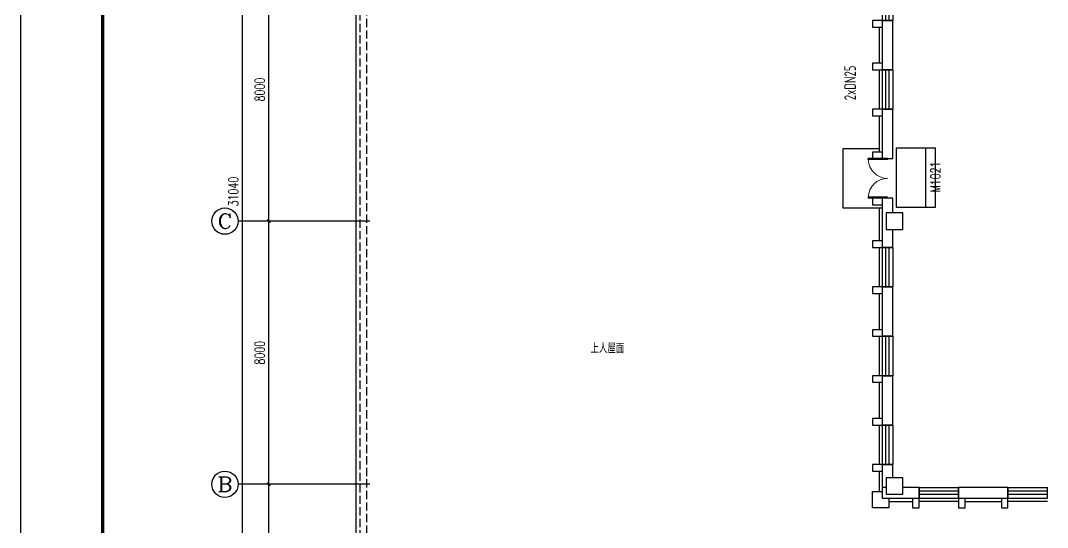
# Model space of a CAD drawing. Extents: x 2297255 to 2381355, y -608375 to -364775.
# Drawn here: x 2297255 to 2328467, y -400812 to -385398 of the extents above; entities that cross this region are included whole.
import ezdxf
from ezdxf.enums import TextEntityAlignment as Align

# ---------------------------------------------------------------- set-up
doc = ezdxf.new("R2010")
doc.units = 0
doc.header["$LTSCALE"] = 1000
doc.header["$MEASUREMENT"] = 0
doc.linetypes.add('DASH', pattern=[0.35, 0.25, -0.1])
doc.layers.add('A-FLOR-IDEN', color=7, linetype='Continuous', lineweight=20)
for name, color, linetype in [('AXIS', 3, 'Continuous'), ('AXIS_TEXT', 7, 'Continuous'), ('COLUMN', 9, 'Continuous'), ('PUB_DIM', 3, 'Continuous'), ('TH_TEXT', 7, 'Continuous'), ('TK', 4, 'Continuous'), ('WALL', 9, 'Continuous'), ('WINDOW', 4, 'Continuous'), ('WINDOW_TEXT', 7, 'Continuous')]:
    doc.layers.add(name, color=color, linetype=linetype)
doc.styles.add('_TCH_AXIS', font='COMPLEX', dxfattribs={"bigfont": 'GBCBIG'})
doc.styles.add('_TCH_DIM_T3', font='SIMPLEX', dxfattribs={"width": 0.705882, "bigfont": 'GBCBIG'})
doc.styles.add('_TCH_WINDOW', font='SIMPLEX', dxfattribs={"height": 3.5, "bigfont": 'GBCBIG'})
doc.styles.add('COMPLEX', font='COMPLEX')
doc.styles.add('HZTXT1', font='romans.shx', dxfattribs={"width": 0.7, "bigfont": 'GBHZFS.SHX'})
doc.styles.add('ROS', font='simhei.ttf', dxfattribs={"width": 0.7})
doc.styles.get("Standard").update_dxf_attribs({"font": 'gbenor.shx', "bigfont": 'gbcbig.shx'})
doc.styles.add('TSSD_Rein', font='Tssdeng.shx', dxfattribs={"width": 0.7, "bigfont": 'hztxt.shx'})
doc.dimstyles.new('_TCH_ARCH&&100', dxfattribs={"dimtxt": 297.5, "dimasz": 100, "dimexe": 250, "dimexo": 300, "dimgap": 126.25, "dimtad": 1, "dimdec": 0, "dimzin": 0, "dimdsep": 46, "dimtxsty": '_TCH_DIM_T3', "dimblk": 'ARCHTICK', "dimcen": 0.09, "dimclrt": 7, "dimazin": 2, "dimtfac": 1, "dimtdec": 0, "dimtix": 1, "dimtmove": 2, "dimatfit": 3, "dimfxl": 30, "dimtolj": 1, "dimtzin": 0, "dimarcsym": 0})

# ---------------------------------------------------------------- blocks, each defined once
blk = doc.blocks.new('_ArchTick')
at = {"color": 0, "linetype": 'ByBlock', "const_width": 0.4}
blk.add_lwpolyline([(-0.5, -0.5), (0.5, 0.5)], dxfattribs=at)
blk = doc.blocks.new('*D119')
at = {"layer": 'Defpoints', "color": 0, "transparency": 16777216}
for p in [(-48667, 19089), (-47476, 19089), (-47476, -11951)]:
    blk.add_point(p, dxfattribs=at)
at = {"layer": 'PUB_DIM', "color": 0, "lineweight": -2, "transparency": 16777216}
for p, q in [((-47776, 19089), (-48917, 19089)), ((-48667, -11951), (-48667, 19089)), ((-47776, -11951), (-48917, -11951))]:
    blk.add_line(p, q, dxfattribs=at)
at = {"layer": 'PUB_DIM', "color": 0, "lineweight": -2, "transparency": 16777216, "xscale": 100, "yscale": 100, "zscale": 100}
for p, rotation in [((-48667, 19089), 90), ((-48667, -11951), 270)]:
    blk.add_blockref('_ArchTick', p, dxfattribs=dict(at, rotation=rotation))
at = {"layer": 'PUB_DIM', "color": 7, "transparency": 16777216, "insert": (-48942, 3569), "char_height": 297.5, "attachment_point": 5, "rotation": 90, "style": '_TCH_DIM_T3'}
blk.add_mtext('\\A1;31040', dxfattribs=at)
blk = doc.blocks.new('*D123')
at = {"layer": 'Defpoints', "color": 0, "transparency": 16777216}
for p in [(-47867, 10669), (-45419, 10669), (-45419, 2669)]:
    blk.add_point(p, dxfattribs=at)
at = {"layer": 'PUB_DIM', "color": 0, "lineweight": -2, "transparency": 16777216}
for p, q in [((-45719, 10669), (-48117, 10669)), ((-47867, 2669), (-47867, 10669)), ((-45719, 2669), (-48117, 2669))]:
    blk.add_line(p, q, dxfattribs=at)
at = {"layer": 'PUB_DIM', "color": 0, "lineweight": -2, "transparency": 16777216, "xscale": 100, "yscale": 100, "zscale": 100}
for p, rotation in [((-47867, 10669), 90), ((-47867, 2669), 270)]:
    blk.add_blockref('_ArchTick', p, dxfattribs=dict(at, rotation=rotation))
at = {"layer": 'PUB_DIM', "color": 7, "transparency": 16777216, "insert": (-48142, 6669), "char_height": 297.5, "attachment_point": 5, "rotation": 90, "style": '_TCH_DIM_T3'}
blk.add_mtext('\\A1;8000', dxfattribs=at)
blk = doc.blocks.new('*D124')
at = {"layer": 'Defpoints', "color": 0, "transparency": 16777216}
for p in [(-47867, 2669), (-45419, 2669), (-45419, -5331)]:
    blk.add_point(p, dxfattribs=at)
at = {"layer": 'PUB_DIM', "color": 0, "lineweight": -2, "transparency": 16777216}
for p, q in [((-45719, 2669), (-48117, 2669)), ((-47867, -5331), (-47867, 2669)), ((-45719, -5331), (-48117, -5331))]:
    blk.add_line(p, q, dxfattribs=at)
at = {"layer": 'PUB_DIM', "color": 0, "lineweight": -2, "transparency": 16777216, "xscale": 100, "yscale": 100, "zscale": 100}
for p, rotation in [((-47867, 2669), 90), ((-47867, -5331), 270)]:
    blk.add_blockref('_ArchTick', p, dxfattribs=dict(at, rotation=rotation))
at = {"layer": 'PUB_DIM', "color": 7, "transparency": 16777216, "insert": (-48142, -1331), "char_height": 297.5, "attachment_point": 5, "rotation": 90, "style": '_TCH_DIM_T3'}
blk.add_mtext('\\A1;8000', dxfattribs=at)
blk = doc.blocks.new('*D125')
at = {"layer": 'Defpoints', "color": 0, "transparency": 16777216}
for p in [(-47867, -5331), (-45419, -5331), (-45419, -11331)]:
    blk.add_point(p, dxfattribs=at)
at = {"layer": 'PUB_DIM', "color": 0, "lineweight": -2, "transparency": 16777216}
for p, q in [((-45719, -5331), (-48117, -5331)), ((-47867, -11331), (-47867, -5331)), ((-45719, -11331), (-48117, -11331))]:
    blk.add_line(p, q, dxfattribs=at)
at = {"layer": 'PUB_DIM', "color": 0, "lineweight": -2, "transparency": 16777216, "xscale": 100, "yscale": 100, "zscale": 100}
for p, rotation in [((-47867, -5331), 90), ((-47867, -11331), 270)]:
    blk.add_blockref('_ArchTick', p, dxfattribs=dict(at, rotation=rotation))
at = {"layer": 'PUB_DIM', "color": 7, "transparency": 16777216, "insert": (-48142, -8331), "char_height": 297.5, "attachment_point": 5, "rotation": 90, "style": '_TCH_DIM_T3'}
blk.add_mtext('\\A1;6000', dxfattribs=at)
blk = doc.blocks.new('*D266')
at = {"layer": 'Defpoints', "color": 0, "transparency": 16777216}
for p in [(-48667, 19089), (-47476, 19089), (-47476, -11951)]:
    blk.add_point(p, dxfattribs=at)
at = {"layer": 'PUB_DIM', "color": 0, "lineweight": -2, "transparency": 16777216}
for p, q in [((-47776, 19089), (-48917, 19089)), ((-48667, -11951), (-48667, 19089)), ((-47776, -11951), (-48917, -11951))]:
    blk.add_line(p, q, dxfattribs=at)
at = {"layer": 'PUB_DIM', "color": 0, "lineweight": -2, "transparency": 16777216, "xscale": 100, "yscale": 100, "zscale": 100}
for p, rotation in [((-48667, 19089), 90), ((-48667, -11951), 270)]:
    blk.add_blockref('_ArchTick', p, dxfattribs=dict(at, rotation=rotation))
at = {"layer": 'PUB_DIM', "color": 7, "transparency": 16777216, "insert": (-48942, 3569), "char_height": 297.5, "attachment_point": 5, "rotation": 90, "style": '_TCH_DIM_T3'}
blk.add_mtext('\\A1;31040', dxfattribs=at)
blk = doc.blocks.new('*D270')
at = {"layer": 'Defpoints', "color": 0, "transparency": 16777216}
for p in [(-47867, 10669), (-45419, 10669), (-45419, 2669)]:
    blk.add_point(p, dxfattribs=at)
at = {"layer": 'PUB_DIM', "color": 0, "lineweight": -2, "transparency": 16777216}
for p, q in [((-45719, 10669), (-48117, 10669)), ((-47867, 2669), (-47867, 10669)), ((-45719, 2669), (-48117, 2669))]:
    blk.add_line(p, q, dxfattribs=at)
at = {"layer": 'PUB_DIM', "color": 0, "lineweight": -2, "transparency": 16777216, "xscale": 100, "yscale": 100, "zscale": 100}
for p, rotation in [((-47867, 10669), 90), ((-47867, 2669), 270)]:
    blk.add_blockref('_ArchTick', p, dxfattribs=dict(at, rotation=rotation))
at = {"layer": 'PUB_DIM', "color": 7, "transparency": 16777216, "insert": (-48142, 6669), "char_height": 297.5, "attachment_point": 5, "rotation": 90, "style": '_TCH_DIM_T3'}
blk.add_mtext('\\A1;8000', dxfattribs=at)
blk = doc.blocks.new('*D271')
at = {"layer": 'Defpoints', "color": 0, "transparency": 16777216}
for p in [(-47867, 2669), (-45419, 2669), (-45419, -5331)]:
    blk.add_point(p, dxfattribs=at)
at = {"layer": 'PUB_DIM', "color": 0, "lineweight": -2, "transparency": 16777216}
for p, q in [((-45719, 2669), (-48117, 2669)), ((-47867, -5331), (-47867, 2669)), ((-45719, -5331), (-48117, -5331))]:
    blk.add_line(p, q, dxfattribs=at)
at = {"layer": 'PUB_DIM', "color": 0, "lineweight": -2, "transparency": 16777216, "xscale": 100, "yscale": 100, "zscale": 100}
for p, rotation in [((-47867, 2669), 90), ((-47867, -5331), 270)]:
    blk.add_blockref('_ArchTick', p, dxfattribs=dict(at, rotation=rotation))
at = {"layer": 'PUB_DIM', "color": 7, "transparency": 16777216, "insert": (-48142, -1331), "char_height": 297.5, "attachment_point": 5, "rotation": 90, "style": '_TCH_DIM_T3'}
blk.add_mtext('\\A1;8000', dxfattribs=at)
blk = doc.blocks.new('*D272')
at = {"layer": 'Defpoints', "color": 0, "transparency": 16777216}
for p in [(-47867, -5331), (-45419, -5331), (-45419, -11331)]:
    blk.add_point(p, dxfattribs=at)
at = {"layer": 'PUB_DIM', "color": 0, "lineweight": -2, "transparency": 16777216}
for p, q in [((-45719, -5331), (-48117, -5331)), ((-47867, -11331), (-47867, -5331)), ((-45719, -11331), (-48117, -11331))]:
    blk.add_line(p, q, dxfattribs=at)
at = {"layer": 'PUB_DIM', "color": 0, "lineweight": -2, "transparency": 16777216, "xscale": 100, "yscale": 100, "zscale": 100}
for p, rotation in [((-47867, -5331), 90), ((-47867, -11331), 270)]:
    blk.add_blockref('_ArchTick', p, dxfattribs=dict(at, rotation=rotation))
at = {"layer": 'PUB_DIM', "color": 7, "transparency": 16777216, "insert": (-48142, -8331), "char_height": 297.5, "attachment_point": 5, "rotation": 90, "style": '_TCH_DIM_T3'}
blk.add_mtext('\\A1;6000', dxfattribs=at)
blk = doc.blocks.new('*D413')
at = {"layer": 'Defpoints', "color": 0, "transparency": 16777216}
for p in [(-48667, 19089), (-47476, 19089), (-47476, -11951)]:
    blk.add_point(p, dxfattribs=at)
at = {"layer": 'PUB_DIM', "color": 0, "lineweight": -2, "transparency": 16777216}
for p, q in [((-47776, 19089), (-48917, 19089)), ((-48667, -11951), (-48667, 19089)), ((-47776, -11951), (-48917, -11951))]:
    blk.add_line(p, q, dxfattribs=at)
at = {"layer": 'PUB_DIM', "color": 0, "lineweight": -2, "transparency": 16777216, "xscale": 100, "yscale": 100, "zscale": 100}
for p, rotation in [((-48667, 19089), 90), ((-48667, -11951), 270)]:
    blk.add_blockref('_ArchTick', p, dxfattribs=dict(at, rotation=rotation))
at = {"layer": 'PUB_DIM', "color": 7, "transparency": 16777216, "insert": (-48942, 3569), "char_height": 297.5, "attachment_point": 5, "rotation": 90, "style": '_TCH_DIM_T3'}
blk.add_mtext('\\A1;31040', dxfattribs=at)
blk = doc.blocks.new('*D417')
at = {"layer": 'Defpoints', "color": 0, "transparency": 16777216}
for p in [(-47867, 10669), (-45419, 10669), (-45419, 2669)]:
    blk.add_point(p, dxfattribs=at)
at = {"layer": 'PUB_DIM', "color": 0, "lineweight": -2, "transparency": 16777216}
for p, q in [((-45719, 10669), (-48117, 10669)), ((-47867, 2669), (-47867, 10669)), ((-45719, 2669), (-48117, 2669))]:
    blk.add_line(p, q, dxfattribs=at)
at = {"layer": 'PUB_DIM', "color": 0, "lineweight": -2, "transparency": 16777216, "xscale": 100, "yscale": 100, "zscale": 100}
for p, rotation in [((-47867, 10669), 90), ((-47867, 2669), 270)]:
    blk.add_blockref('_ArchTick', p, dxfattribs=dict(at, rotation=rotation))
at = {"layer": 'PUB_DIM', "color": 7, "transparency": 16777216, "insert": (-48142, 6669), "char_height": 297.5, "attachment_point": 5, "rotation": 90, "style": '_TCH_DIM_T3'}
blk.add_mtext('\\A1;8000', dxfattribs=at)
blk = doc.blocks.new('*D418')
at = {"layer": 'Defpoints', "color": 0, "transparency": 16777216}
for p in [(-47867, 2669), (-45419, 2669), (-45419, -5331)]:
    blk.add_point(p, dxfattribs=at)
at = {"layer": 'PUB_DIM', "color": 0, "lineweight": -2, "transparency": 16777216}
for p, q in [((-45719, 2669), (-48117, 2669)), ((-47867, -5331), (-47867, 2669)), ((-45719, -5331), (-48117, -5331))]:
    blk.add_line(p, q, dxfattribs=at)
at = {"layer": 'PUB_DIM', "color": 0, "lineweight": -2, "transparency": 16777216, "xscale": 100, "yscale": 100, "zscale": 100}
for p, rotation in [((-47867, 2669), 90), ((-47867, -5331), 270)]:
    blk.add_blockref('_ArchTick', p, dxfattribs=dict(at, rotation=rotation))
at = {"layer": 'PUB_DIM', "color": 7, "transparency": 16777216, "insert": (-48142, -1331), "char_height": 297.5, "attachment_point": 5, "rotation": 90, "style": '_TCH_DIM_T3'}
blk.add_mtext('\\A1;8000', dxfattribs=at)
blk = doc.blocks.new('*D419')
at = {"layer": 'Defpoints', "color": 0, "transparency": 16777216}
for p in [(-47867, -5331), (-45419, -5331), (-45419, -11331)]:
    blk.add_point(p, dxfattribs=at)
at = {"layer": 'PUB_DIM', "color": 0, "lineweight": -2, "transparency": 16777216}
for p, q in [((-45719, -5331), (-48117, -5331)), ((-47867, -11331), (-47867, -5331)), ((-45719, -11331), (-48117, -11331))]:
    blk.add_line(p, q, dxfattribs=at)
at = {"layer": 'PUB_DIM', "color": 0, "lineweight": -2, "transparency": 16777216, "xscale": 100, "yscale": 100, "zscale": 100}
for p, rotation in [((-47867, -5331), 90), ((-47867, -11331), 270)]:
    blk.add_blockref('_ArchTick', p, dxfattribs=dict(at, rotation=rotation))
at = {"layer": 'PUB_DIM', "color": 7, "transparency": 16777216, "insert": (-48142, -8331), "char_height": 297.5, "attachment_point": 5, "rotation": 90, "style": '_TCH_DIM_T3'}
blk.add_mtext('\\A1;6000', dxfattribs=at)
blk = doc.blocks.new('$WINLIB2D$00000001')
at = {"color": 0}
for points in [[(-0.5, 0.5), (-0.5, -0.5)], [(-0.5, 0.5), (0.5, 0.5)], [(0.5, -0.5), (0.5, 0.5)], [(0.5, 0.167), (-0.5, 0.167)], [(0.5, -0.167), (-0.5, -0.167)], [(-0.5, -0.5), (0.5, -0.5)]]:
    blk.add_lwpolyline(points, dxfattribs=at)
blk = doc.blocks.new('_FZHK')
blk.add_lwpolyline([(-0.5, -0.5), (0.5, -0.5), (0.5, 0.5), (-0.5, 0.5)], close=True)
blk = doc.blocks.new('$DorLib2D$00000002')
for p, q in [((-0.5, 0), (-0.5, 0.4875)), ((-0.475, 0.4875), (-0.5, 0.4875)), ((-0.475, 0), (-0.475, 0.4875)), ((0.475, 0), (0.475, 0.4875)), ((0.475, 0.4875), (0.5, 0.4875)), ((0.5, 0), (0.5, 0.4875)), ((-0.5, 0), (-0.475, 0)), ((0.5, 0), (0.475, 0))]:
    blk.add_line(p, q)
at = {"lineweight": 13}
for centre, start, end in [((-0.4875, 0), 0, 88.53072), ((0.4875, 0), 91.46928, 180)]:
    blk.add_arc(centre, 0.4875, start, end, dxfattribs=at)
blk = doc.blocks.new('_AXISO')
blk.add_circle((0, 0), 0.5)
at = {"layer": 'AXIS_TEXT', "style": 'COMPLEX', "width": 1.041667}
blk.add_attdef('A', text='', height=0.56, dxfattribs=at).set_placement((-0.25, -0.28), (0.25, -0.28), align=Align.FIT)
blk = doc.blocks.new('*D450')
at = {"layer": 'Defpoints', "color": 0, "transparency": 16777216}
for p in [(-48667, 19089), (-47476, 19089), (-47476, -11951)]:
    blk.add_point(p, dxfattribs=at)
at = {"layer": 'PUB_DIM', "color": 0, "lineweight": -2, "transparency": 16777216}
for p, q in [((-47776, 19089), (-48917, 19089)), ((-48667, -11951), (-48667, 19089)), ((-47776, -11951), (-48917, -11951))]:
    blk.add_line(p, q, dxfattribs=at)
at = {"layer": 'PUB_DIM', "color": 0, "lineweight": -2, "transparency": 16777216, "xscale": 100, "yscale": 100, "zscale": 100}
for p, rotation in [((-48667, 19089), 90), ((-48667, -11951), 270)]:
    blk.add_blockref('_ArchTick', p, dxfattribs=dict(at, rotation=rotation))
at = {"layer": 'PUB_DIM', "color": 7, "transparency": 16777216, "insert": (-48942, 3569), "char_height": 297.5, "attachment_point": 5, "rotation": 90, "style": '_TCH_DIM_T3'}
blk.add_mtext('\\A1;31040', dxfattribs=at)
blk = doc.blocks.new('*D454')
at = {"layer": 'Defpoints', "color": 0, "transparency": 16777216}
for p in [(-47867, 10669), (-45419, 10669), (-45419, 2669)]:
    blk.add_point(p, dxfattribs=at)
at = {"layer": 'PUB_DIM', "color": 0, "lineweight": -2, "transparency": 16777216}
for p, q in [((-45719, 10669), (-48117, 10669)), ((-47867, 2669), (-47867, 10669)), ((-45719, 2669), (-48117, 2669))]:
    blk.add_line(p, q, dxfattribs=at)
at = {"layer": 'PUB_DIM', "color": 0, "lineweight": -2, "transparency": 16777216, "xscale": 100, "yscale": 100, "zscale": 100}
for p, rotation in [((-47867, 10669), 90), ((-47867, 2669), 270)]:
    blk.add_blockref('_ArchTick', p, dxfattribs=dict(at, rotation=rotation))
at = {"layer": 'PUB_DIM', "color": 7, "transparency": 16777216, "insert": (-48142, 6669), "char_height": 297.5, "attachment_point": 5, "rotation": 90, "style": '_TCH_DIM_T3'}
blk.add_mtext('\\A1;8000', dxfattribs=at)
blk = doc.blocks.new('*D455')
at = {"layer": 'Defpoints', "color": 0, "transparency": 16777216}
for p in [(-47867, 2669), (-45419, 2669), (-45419, -5331)]:
    blk.add_point(p, dxfattribs=at)
at = {"layer": 'PUB_DIM', "color": 0, "lineweight": -2, "transparency": 16777216}
for p, q in [((-45719, 2669), (-48117, 2669)), ((-47867, -5331), (-47867, 2669)), ((-45719, -5331), (-48117, -5331))]:
    blk.add_line(p, q, dxfattribs=at)
at = {"layer": 'PUB_DIM', "color": 0, "lineweight": -2, "transparency": 16777216, "xscale": 100, "yscale": 100, "zscale": 100}
for p, rotation in [((-47867, 2669), 90), ((-47867, -5331), 270)]:
    blk.add_blockref('_ArchTick', p, dxfattribs=dict(at, rotation=rotation))
at = {"layer": 'PUB_DIM', "color": 7, "transparency": 16777216, "insert": (-48142, -1331), "char_height": 297.5, "attachment_point": 5, "rotation": 90, "style": '_TCH_DIM_T3'}
blk.add_mtext('\\A1;8000', dxfattribs=at)
blk = doc.blocks.new('*D456')
at = {"layer": 'Defpoints', "color": 0, "transparency": 16777216}
for p in [(-47867, -5331), (-45419, -5331), (-45419, -11331)]:
    blk.add_point(p, dxfattribs=at)
at = {"layer": 'PUB_DIM', "color": 0, "lineweight": -2, "transparency": 16777216}
for p, q in [((-45719, -5331), (-48117, -5331)), ((-47867, -11331), (-47867, -5331)), ((-45719, -11331), (-48117, -11331))]:
    blk.add_line(p, q, dxfattribs=at)
at = {"layer": 'PUB_DIM', "color": 0, "lineweight": -2, "transparency": 16777216, "xscale": 100, "yscale": 100, "zscale": 100}
for p, rotation in [((-47867, -5331), 90), ((-47867, -11331), 270)]:
    blk.add_blockref('_ArchTick', p, dxfattribs=dict(at, rotation=rotation))
at = {"layer": 'PUB_DIM', "color": 7, "transparency": 16777216, "insert": (-48142, -8331), "char_height": 297.5, "attachment_point": 5, "rotation": 90, "style": '_TCH_DIM_T3'}
blk.add_mtext('\\A1;6000', dxfattribs=at)
blk = doc.blocks.new('*U579')
at = {"color": 3}
blk.add_lwpolyline([(-84100, 0), (0, 0), (0, 59400), (-84100, 59400)], close=True, dxfattribs=at)
at = {"color": 3, "const_width": 100}
blk.add_lwpolyline([(-81600, 1000), (-1000, 1000), (-1000, 58400), (-81600, 58400)], close=True, dxfattribs=at)
at = {"layer": 'TK', "color": 4, "style": 'HZTXT1'}
for tag, height, width, p in [('项目负责1', 400, 0.6, (-4500, 19196)), ('项目负责2', 400, 0.6, (-4500, 18296)), ('专责', 400, 0.6, (-4500, 17396)), ('审定', 400, 0.6, (-4500, 16496)), ('审核', 400, 0.6, (-4500, 15596)), ('校对', 400, 0.6, (-4500, 14696)), ('设计', 400, 0.6, (-4500, 13796)), ('绘图', 400, 0.6, (-4500, 12896)), ('建设单位', 450, 0.6, (-4500, 11050)), ('工号', 400, 0.5, (-5501, 3507)), ('版次', 400, 0.7, (-2138, 3498)), ('阶段', 400, 0.7, (-2138, 2498)), ('比例', 400, 0.7, (-5491, 1513)), ('日期', 400, 0.7, (-2138, 1498))]:
    blk.add_attdef(tag, text='', height=height, dxfattribs=dict(at, width=width)).set_placement(p, align=Align.MIDDLE)
at = {"layer": 'TK', "color": 1, "lineweight": -3, "style": 'HZTXT1', "width": 0.6}
blk.add_attdef('工程名称', text='', height=450, dxfattribs=at).set_placement((-4500, 9050), align=Align.MIDDLE)
at = {"layer": 'TK', "color": 4, "lineweight": -3, "style": 'HZTXT1', "width": 0.6}
blk.add_attdef('子项名称', text='', height=450, dxfattribs=at).set_placement((-4500, 7050), align=Align.MIDDLE)
at = {"layer": 'TK', "color": 1, "lineweight": -3, "width": 0.6, "flags": 104}
blk.add_attdef('图名', text='', height=400, dxfattribs=at).set_placement((-4558, 4958), align=Align.MIDDLE_CENTER)
at = {"layer": 'TK', "color": 1, "style": 'HZTXT1', "width": 0.7}
blk.add_attdef('图号', text='', height=400, dxfattribs=at).set_placement((-5491, 2513), align=Align.MIDDLE)
blk = doc.blocks.new('A$C7281566F')
for p, q in [((-29319.5, 8569.4), (-29319.5, 7469.4)), ((-29319.5, 7269.4), (-29319.5, 6069.4)), ((-29319.5, 5869.4), (-29319.5, 4769.4)), ((-29319.5, 3069.4), (-29319.5, 2069.4)), ((-29319.5, 1869.4), (-29319.5, 669.4)), ((-29319.5, 469.4), (-29319.5, -630.6)), ((-29319.5, -830.6), (-29319.5, -2030.6)), ((-29319.5, -2230.6), (-29319.5, -3330.6)), ((-29319.5, -3530.6), (-29319.5, -4730.6)), ((-29319.5, -4930.6), (-29319.5, -5550.6)), ((-26899.5, -5850.6), (-28099.5, -5850.6)), ((-24199.5, -5850.6), (-25399.5, -5850.6))]:
    blk.add_line(p, q)
for points in [[(-29319.5, 16139.4), (-45219.5, 16139.4), (-45219.5, -11750.6), (-4379.5, -11750.6), (-4379.5, -5750.6)], [(-29219.5, 8769.4), (-29519.5, 8769.4), (-29519.5, 8569.4), (-29219.5, 8569.4)], [(-29219.5, 7469.4), (-29519.5, 7469.4), (-29519.5, 7269.4), (-29219.5, 7269.4)], [(-29219.5, 6069.4), (-29519.5, 6069.4), (-29519.5, 5869.4), (-29219.5, 5869.4)], [(-29319.5, 4869.4), (-30419.5, 4869.4), (-30419.5, 3069.4), (-29219.5, 3069.4)], [(-29219.5, 4769.4), (-29519.5, 4769.4), (-29519.5, 4569.4), (-29219.5, 4569.4)], [(-27899.5, 3092.6), (-27899.5, 4892.6)], [(-29219.5, 3369.4), (-29519.5, 3369.4), (-29519.5, 3169.4), (-29219.5, 3169.4)], [(-29219.5, 2069.4), (-29519.5, 2069.4), (-29519.5, 1869.4), (-29219.5, 1869.4)], [(-29219.5, 669.4), (-29519.5, 669.4), (-29519.5, 469.4), (-29219.5, 469.4)], [(-29219.5, -630.6), (-29519.5, -630.6), (-29519.5, -830.6), (-29219.5, -830.6)], [(-29219.5, -2030.6), (-29519.5, -2030.6), (-29519.5, -2230.6), (-29219.5, -2230.6)], [(-29219.5, -3330.6), (-29519.5, -3330.6), (-29519.5, -3530.6), (-29219.5, -3530.6)], [(-29219.5, -4730.6), (-29519.5, -4730.6), (-29519.5, -4930.6), (-29219.5, -4930.6)], [(-29019.5, -5750.6), (-29019.5, -6050.6), (-29519.5, -6050.6), (-29519.5, -5550.6), (-29219.5, -5550.6)], [(-29019.5, -5850.6), (-28299.5, -5850.6)], [(-28299.5, -5750.6), (-28299.5, -6050.6), (-28099.5, -6050.6), (-28099.5, -5750.6)], [(-26899.5, -5750.6), (-26899.5, -6050.6), (-26699.5, -6050.6), (-26699.5, -5750.6)], [(-26699.5, -5850.6), (-25599.5, -5850.6)], [(-25599.5, -5750.6), (-25599.5, -6050.6), (-25399.5, -6050.6), (-25399.5, -5750.6)]]:
    blk.add_lwpolyline(points)
at = {"color": 2, "linetype": 'DASH'}
for points in [[(-29319.5, 16019.4), (-45099.5, 16019.4), (-45099.5, -11630.6), (-4499.5, -11630.6), (-4499.5, -5750.6)], [(-29319.5, 15819.4), (-44899.5, 15819.4), (-44899.5, -11430.6), (-4699.5, -11430.6), (-4699.5, -5750.6)]]:
    blk.add_lwpolyline(points, dxfattribs=at)
blk.add_lwpolyline([(-28799.5, 3092.6), (-27599.5, 3092.6), (-27599.5, 4892.6), (-28799.5, 4892.6)], close=True)
at = {"layer": 'AXIS'}
for p, q in [((-44799.5, 2669.4), (-48799.5, 2669.4)), ((-44799.5, -5330.6), (-48799.5, -5330.6))]:
    blk.add_line(p, q, dxfattribs=at)
at = {"layer": 'WALL'}
for p, q in [((-29219.5, 8769.4), (-29219.5, 7269.4)), ((-28899.5, 8769.4), (-29219.5, 8769.4)), ((-28899.5, 7269.4), (-28899.5, 8769.4)), ((-29219.5, 7269.4), (-28899.5, 7269.4)), ((-29219.5, 6069.4), (-29219.5, 4569.4)), ((-28899.5, 6069.4), (-29219.5, 6069.4)), ((-28899.5, 4569.4), (-28899.5, 6069.4)), ((-29219.5, 4569.4), (-28899.5, 4569.4)), ((-28899.5, 3369.4), (-29219.5, 3369.4)), ((-29219.5, 3369.4), (-29219.5, 2669.4)), ((-28899.5, 2919.4), (-28899.5, 3369.4)), ((-29219.5, 2669.4), (-29219.5, 1869.4)), ((-28899.5, 1869.4), (-28899.5, 2419.4)), ((-29219.5, 1869.4), (-28899.5, 1869.4)), ((-29219.5, 669.4), (-29219.5, -830.6)), ((-28899.5, 669.4), (-29219.5, 669.4)), ((-28899.5, -830.6), (-28899.5, 669.4)), ((-29219.5, -830.6), (-28899.5, -830.6)), ((-29219.5, -2030.6), (-29219.5, -3530.6)), ((-28899.5, -2030.6), (-29219.5, -2030.6)), ((-28899.5, -3530.6), (-28899.5, -2030.6)), ((-29219.5, -3530.6), (-28899.5, -3530.6)), ((-28899.5, -4730.6), (-29219.5, -4730.6)), ((-29219.5, -4730.6), (-29219.5, -5430.6)), ((-28899.5, -5130.6), (-28899.5, -4730.6)), ((-29099.5, -5430.6), (-29219.5, -5430.6)), ((-29219.5, -5430.6), (-29219.5, -5750.6)), ((-28099.5, -5430.6), (-28599.5, -5430.6)), ((-28099.5, -5750.6), (-28099.5, -5430.6)), ((-25399.5, -5430.6), (-26899.5, -5430.6)), ((-26899.5, -5430.6), (-26899.5, -5750.6)), ((-25399.5, -5750.6), (-25399.5, -5430.6)), ((-29219.5, -5750.6), (-28099.5, -5750.6)), ((-26899.5, -5750.6), (-25399.5, -5750.6))]:
    blk.add_line(p, q, dxfattribs=at)
at = {"layer": 'AXIS'}
ref = blk.add_blockref('_AXISO', (-49199.5, 2669.4), dxfattribs=dict(at, xscale=800, yscale=800, zscale=800))
ref.add_attrib('A', 'C', dxfattribs={"layer": 'AXIS_TEXT', "height": 452.5, "style": '_TCH_AXIS', "width": 1.4}).set_placement((-49425.7, 2443.1), (-48973.2, 2443.1), align=Align.FIT)
ref = blk.add_blockref('_AXISO', (-49199.5, -5330.6), dxfattribs=dict(at, xscale=800, yscale=800, zscale=800))
ref.add_attrib('A', 'B', dxfattribs={"layer": 'AXIS_TEXT', "height": 452.5, "style": '_TCH_AXIS', "width": 1.235294}).set_placement((-49425.7, -5556.9), (-48973.2, -5556.9), align=Align.FIT)
at = {"layer": 'COLUMN', "yscale": 500, "zscale": 500}
for p, xscale, rotation in [((-28849.5, 2669.4), 500, 180), ((-28849.5, -5380.6), 499.9990233504213, 90)]:
    blk.add_blockref('_FZHK', p, dxfattribs=dict(at, xscale=xscale, rotation=rotation))
at = {"layer": 'WINDOW'}
for p, xscale, yscale, zscale, rotation in [((-29059.5, 9369.4), 1200, 320, 1200, 270), ((-29059.5, 6669.4), 1200, 320, 1200, 270), ((-29059.5, 1269.4), 1200, 320, 1200, 270), ((-29059.5, -1430.6), 1200, 320, 1200, 270), ((-29059.5, -4130.6), 1200, 320, 1200, 270), ((-27499.5, -5590.6), -1200, -320, -1200, 180), ((-24799.5, -5590.6), -1200, -320, -1200, 180)]:
    blk.add_blockref('$WINLIB2D$00000001', p, dxfattribs=dict(at, xscale=xscale, yscale=yscale, zscale=zscale, rotation=rotation))
ref = blk.add_blockref('$DorLib2D$00000002', (-29059.5, 3969.4), dxfattribs=dict(at, xscale=-1200, yscale=-1200, zscale=-1200, rotation=270))
ref.add_attrib('A', 'M1021', (-27455.7, 3544.4), dxfattribs={"layer": 'WINDOW_TEXT', "height": 297.5, "rotation": 90, "style": '_TCH_WINDOW', "width": 0.705882})
at = {"layer": 'A-FLOR-IDEN', "style": 'ROS', "width": 0.7}
blk.add_text('上人屋面', height=262.87, dxfattribs=at).set_placement((-38090.2, -1317.8))
at = {"layer": 'PUB_DIM'}
for p1, p2, distance, picture, middle in [((-47475.8, -11950.6), (-47475.8, 19089.4), 1190.9, '*D119', (-48941.7, 3569.4)), ((-47475.8, -11950.6), (-47475.8, 19089.4), 1190.9, '*D266', (-48941.7, 3569.4)), ((-47475.8, -11950.6), (-47475.8, 19089.4), 1190.9, '*D413', (-48941.7, 3569.4)), ((-47475.8, -11950.6), (-47475.8, 19089.4), 1190.9, '*D450', (-48941.7, 3569.4)), ((-45419.5, 2669.4), (-45419.5, 10669.4), 2447.4, '*D123', (-48141.9, 6669.4)), ((-45419.5, 2669.4), (-45419.5, 10669.4), 2447.4, '*D270', (-48141.9, 6669.4)), ((-45419.5, 2669.4), (-45419.5, 10669.4), 2447.4, '*D417', (-48141.9, 6669.4)), ((-45419.5, 2669.4), (-45419.5, 10669.4), 2447.4, '*D454', (-48141.9, 6669.4)), ((-45419.5, -5330.6), (-45419.5, 2669.4), 2447.4, '*D124', (-48141.9, -1330.6)), ((-45419.5, -5330.6), (-45419.5, 2669.4), 2447.4, '*D271', (-48141.9, -1330.6)), ((-45419.5, -5330.6), (-45419.5, 2669.4), 2447.4, '*D418', (-48141.9, -1330.6)), ((-45419.5, -5330.6), (-45419.5, 2669.4), 2447.4, '*D455', (-48141.9, -1330.6)), ((-45419.5, -11330.6), (-45419.5, -5330.6), 2447.4, '*D125', (-48141.9, -8330.6)), ((-45419.5, -11330.6), (-45419.5, -5330.6), 2447.4, '*D272', (-48141.9, -8330.6)), ((-45419.5, -11330.6), (-45419.5, -5330.6), 2447.4, '*D419', (-48141.9, -8330.6)), ((-45419.5, -11330.6), (-45419.5, -5330.6), 2447.4, '*D456', (-48141.9, -8330.6))]:
    dim = blk.add_aligned_dim(p1=p1, p2=p2, distance=distance, dimstyle='_TCH_ARCH&&100', dxfattribs=at)
    dim.commit()
    dim.dimension.update_dxf_attribs({"geometry": picture, "text_midpoint": middle})

msp = doc.modelspace()

# ---------------------------------------------------------------- block references
for name, p in [('*U579', (2381355.1, -424174.9)), ('A$C7281566F', (2352666.9, -394167.1))]:
    msp.add_blockref(name, p)

# ---------------------------------------------------------------- texts
at = {"layer": 'TH_TEXT', "style": 'TSSD_Rein', "width": 0.7}
msp.add_text('2xDN25', height=350, rotation=90, dxfattribs=at).set_placement((2322644.7, -387818.8))

doc.saveas('drawing.dxf')
